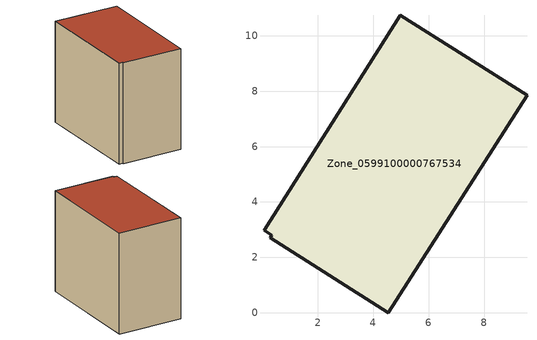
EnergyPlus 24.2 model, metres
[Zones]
Zone_0599100000767534
 floor ground (C_G): 4.97,10.74 9.55,7.84 4.55,0 0.28,2.7 0.34,2.8 0.06,2.97 z1.65
 wall outside (C_F): 4.55,0 9.55,7.84 4.97,10.74 0.06,2.97 0.34,2.8 0.28,2.7 4.55,0 z1.65:9.94
 roof outside (C_R): 9.55,7.84 4.97,10.74 0.06,2.97 0.34,2.8 0.28,2.7 4.55,0 z9.94
[BUILDING]
Pand.0599100000767534: North Axis=0; Terrain=City; Loads Convergence Tolerance Value=0.04; Temperature Convergence Tolerance Value=0.4; Solar Distribution=FullExterior; Maximum Number of Warmup Days=25; Minimum Number of Warmup Days=1
[Site:Location]
Rotterdam.The.Hague.AP_ZH_NLD Design_Conditions: Latitude=51.96; Longitude=4.45; Time Zone=1; Elevation=-4.5
[SITE:GROUNDTEMPERATURE:BUILDINGSURFACE]
18, 18, 18, 18, 18, 18, 18, 18, 18, 18, 18, 18
[MATERIAL] Thermal Absorptance=0.9; Solar Absorptance=0.7; Visible Absorptance=0.7
Name | Roughness | Thickness | Conductivity | Density | Specific Heat
G.TI.2006-2014 | MediumSmooth | 0.15 | 0.06 | 540 | 1210
F.TI.2006-2014 | Rough | 0.3 | 0.12 | 1920 | 840
R.TI.2006-2014 | MediumRough | 0.2 | 0.08 | 1500 | 1000
[CONSTRUCTION]
C_G: G.TI.2006-2014
C_F: F.TI.2006-2014
C_R: R.TI.2006-2014
[ZONE]
Zone_0599100000767534: Type=1; Multiplier=1; Ceiling Height=Autocalculate; Volume=Autocalculate; Floor Area=autocalculate; Part of Total Floor Area=Yes
[ZONEINFILTRATION:DESIGNFLOWRATE]
Infil_Zone_0599100000767534: Zone or ZoneList or Space or SpaceList=Zone_0599100000767534; Schedule=AlwaysOn; Design Flow Rate Calculation Method=Flow/Area; Flow Rate per Floor Area=0.0015; Constant Term Coefficient=1; Temperature Term Coefficient=0; Velocity Term Coefficient=0; Velocity Squared Term Coefficient=0
[HVACTEMPLATE:ZONE:IDEALLOADSAIRSYSTEM]
Zone_0599100000767534: Maximum Heating Supply Air Temperature=50; Minimum Cooling Supply Air Temperature=13; Maximum Heating Supply Air Humidity Ratio=0.0156; Minimum Cooling Supply Air Humidity Ratio=0.0077; Heating Limit=NoLimit; Cooling Limit=NoLimit; Dehumidification Control Type=ConstantSensibleHeatRatio; Cooling Sensible Heat Ratio=0.7; Dehumidification Setpoint=60; Humidification Control Type=None; Humidification Setpoint=30; Outdoor Air Method=None; Outdoor Air Flow Rate per Person=0.00944; Outdoor Air Flow Rate per Zone Floor Area=0; Outdoor Air Flow Rate per Zone=0; Demand Controlled Ventilation Type=None; Outdoor Air Economizer Type=NoEconomizer; Heat Recovery Type=None; Sensible Heat Recovery Effectiveness=0.7; Latent Heat Recovery Effectiveness=0.65
[ZONECONTROL:THERMOSTAT]
ThermostatControl_Zone_0599100000767534: Zone or ZoneList=Zone_0599100000767534; Control Type Schedule=DualSetpointControlType; Control 1=Thermostat_Zone_0599100000767534; Temperature Difference Between Cutout And Setpoint=0
[THERMOSTATSETPOINT:DUALSETPOINT]
Thermostat_Zone_0599100000767534: Heating Setpoint Temperature Schedule=HeatingSetpoint_Zone_0599100000767534; Cooling Setpoint Temperature Schedule=CoolingSetpoint_Zone_0599100000767534
[SCHEDULE:COMPACT]
HeatingSetpoint_Zone_0599100000767534: Through: 12/31, For: AllDays, Until: 24:00, 21
CoolingSetpoint_Zone_0599100000767534: Through: 12/31, For: AllDays, Until: 24:00, 24
DualSetpointControlType: Through: 12/31, For: AllDays, Until: 24:00, 4
AlwaysOn: Through: 12/31, For: AllDays, Until: 24:00, 1
